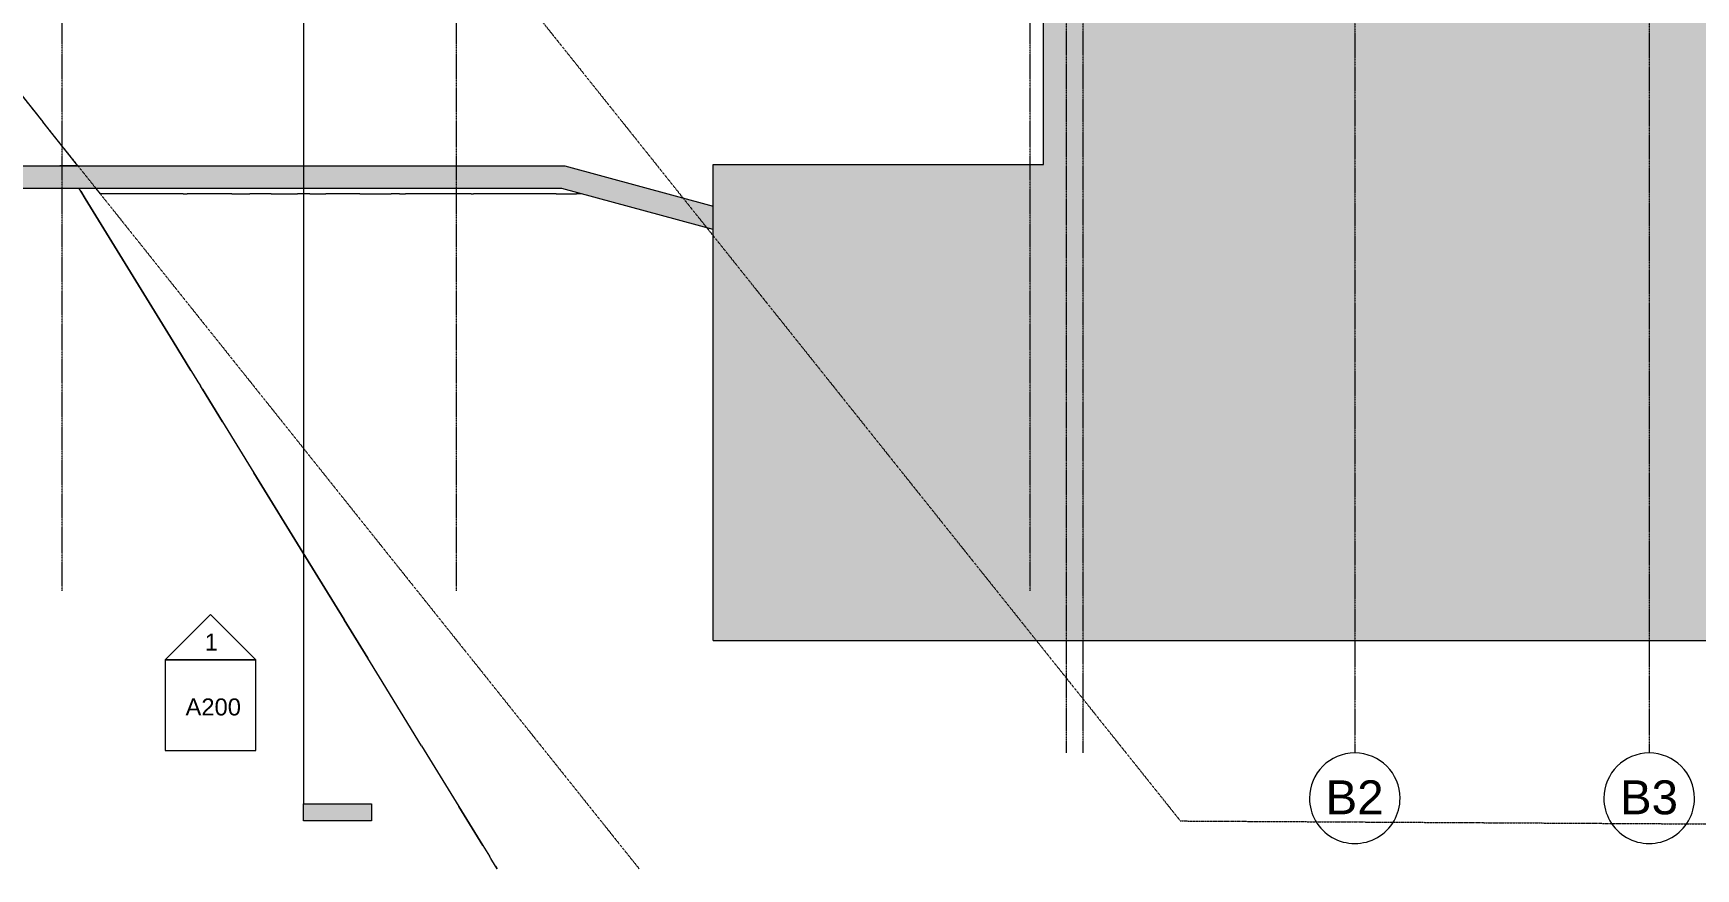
# Model space of a CAD drawing. Header units: inches. Extents: x -4124 to -1243, y 10266 to 12054.
# Drawn here: x -3577 to -2697, y 10266 to 10709 of the extents above; entities that cross this region are included whole.
import ezdxf

# ---------------------------------------------------------------- set-up
doc = ezdxf.new("R2010")
doc.units = ezdxf.units.IN
doc.header["$MEASUREMENT"] = 0
doc.linetypes.add('Double Dash 3_8_', pattern=[1, 0.375, -0.125, 0.125, -0.125, 0.125, -0.125])
doc.linetypes.add('Grid Line 1_2_', pattern=[0.875, 0.5, -0.125, 0.125, -0.125])
for name, color, linetype, lineweight in [('A-ROOF', 132, 'Continuous', 13), ('C-BLDG-PADS', 91, 'Continuous', 13), ('C-PROP-LINE', 91, 'Double Dash 3_8_', 20), ('C-TOPO', 7, 'Continuous', 9), ('G-ANNO-SYMB', 111, 'Continuous', 9), ('S-FNDN', 32, 'Continuous', 13), ('S-GRID', 1, 'Continuous', 9), ('S-GRID-IDEN', 1, 'Continuous', 9)]:
    doc.layers.add(name, color=color, linetype=linetype, lineweight=lineweight)
doc.styles.add('Arial', font='arial.ttf', dxfattribs={"height": 18})
doc.styles.add('Arial_1', font='arial.ttf', dxfattribs={"height": 9})

# ---------------------------------------------------------------- blocks, each defined once
blk = doc.blocks.new('Family - ___-1416994-FLOOR PLAN - MEZZANINE')
at = {"layer": 'C-PROP-LINE'}
blk.add_line((-4124.15, 11353.17), (-3256.41, 10265.72), dxfattribs=at)
blk = doc.blocks.new('Family - ___-1442676-FLOOR PLAN - MEZZANINE')
at = {"layer": 'C-PROP-LINE'}
for p, q in [((-4124.15, 11737.95), (-2969.59, 10291.07)), ((-2969.59, 10291.07), (-1448.52, 10282.5))]:
    blk.add_line(p, q, dxfattribs=at)
blk = doc.blocks.new('Grid - Grid Head - Circle-50561-FLOOR PLAN - MEZZANINE')
at = {"layer": 'S-GRID-IDEN'}
for start, end in [(360, 180), (180, 360)]:
    blk.add_arc((0, 0), 0.25, start, end, dxfattribs=at)
blk = doc.blocks.new('Elevation - Detail Number-151647-FLOOR PLAN - MEZZANINE')
at = {"layer": 'G-ANNO-SYMB'}
for p, q in [((0.25, 0.25), (-0.25, 0.25)), ((-0.25, 0.25), (-0.25, -0.25)), ((0.25, -0.25), (0.25, 0.25)), ((-0.25, -0.25), (0.25, -0.25))]:
    blk.add_line(p, q, dxfattribs=at)
blk = doc.blocks.new('Elevation - Detail Number-151370-FLOOR PLAN - MEZZANINE')
at = {"layer": 'G-ANNO-SYMB'}
for p, q in [((0, 0.25), (-0.25, 0)), ((0.25, 0), (0, 0.25)), ((-0.25, 0), (0.25, 0))]:
    blk.add_line(p, q, dxfattribs=at)
blk = doc.blocks.new('Section - 3_32_ x 3_8_-54337-FLOOR PLAN - MEZZANINE')
at = {"layer": 'G-ANNO-SYMB'}
blk.add_hatch(color=256, dxfattribs=at).paths.add_polyline_path([(0, 0.375), (0, 0), (-0.09375, 0), (-0.09375, 0.375)], flags=0)
for p, q in [((0, 0.375), (-0.09375, 0.375)), ((-0.09375, 0.375), (-0.09375, 0)), ((0, 0), (0, 0.375)), ((-0.09375, 0), (0, 0))]:
    blk.add_line(p, q, dxfattribs=at)

msp = doc.modelspace()

# ---------------------------------------------------------------- hatches: boundary and pattern name
at = {"layer": 'A-ROOF'}
h = msp.add_hatch(color=254, dxfattribs=at)
h.paths.add_polyline_path([(-3217.2, 10386.77), (-1938.58, 10386.77), (-1938.58, 10783.02), (-3042.2, 10783.02), (-3042.2, 10639.02), (-3217.2, 10639.02), (-3217.2, 10473.43)], flags=0)
h.paths.add_polyline_path([(-1938.58, 10793.9), (-1938.58, 10800.4), (-3034.58, 10800.4), (-3034.58, 10793.9), (-1950.2, 10793.9)], flags=0)
at = {"layer": 'S-FNDN'}
for points in [[(-3297.45, 10626.4), (-3295.85, 10638.4), (-3665.18, 10638.41), (-3663.11, 10626.41), (-3371.63, 10626.4)], [(-3217.2, 10604.59), (-3217.2, 10617.03), (-3295.85, 10638.4), (-3297.45, 10626.4), (-3246.21, 10612.48)]]:
    msp.add_hatch(color=7, dxfattribs=at).paths.add_polyline_path(points, flags=0)

# ---------------------------------------------------------------- linework, layer by layer
at = {"layer": 'A-ROOF'}
for p, q in [((-3042.2, 10639.02), (-3042.2, 10783.02)), ((-3217.2, 10639.02), (-3042.2, 10639.02)), ((-3217.2, 10386.77), (-3217.2, 10639.02)), ((-3217.2, 10386.77), (-1938.58, 10386.77))]:
    msp.add_line(p, q, dxfattribs=at)
at = {"layer": 'C-BLDG-PADS', "lineweight": 9}
msp.add_line((-4093.34, 11314.56), (-3572.41, 10661.74), dxfattribs=at)
at = {"layer": 'C-TOPO'}
for p, q in [((-3553.85, 10638.47), (-3572.41, 10661.74)), ((-3554.05, 10638.41), (-3563.32, 10638.41)), ((-3563.32, 10638.41), (-3554.05, 10638.41)), ((-3554.05, 10638.41), (-3553.79, 10638.41)), ((-3554.05, 10638.41), (-3553.79, 10638.41)), ((-3553.79, 10638.41), (-3553.85, 10638.47)), ((-3552.26, 10625.01), (-3553.12, 10626.4)), ((-3552.26, 10625.01), (-3553.12, 10626.4)), ((-3552.26, 10625.01), (-3549.89, 10621.15)), ((-3549.89, 10621.15), (-3552.26, 10625.01)), ((-3544.22, 10626.4), (-3541.98, 10623.6)), ((-3503.28, 10545.22), (-3549.89, 10621.15)), ((-3549.89, 10621.15), (-3503.28, 10545.22)), ((-3539.81, 10623.6), (-3541.98, 10623.6)), ((-3539.59, 10623.6), (-3539.81, 10623.6)), ((-3539.05, 10623.6), (-3539.59, 10623.6)), ((-3534.22, 10623.6), (-3539.05, 10623.6)), ((-3515.49, 10623.6), (-3534.22, 10623.6)), ((-3507.72, 10623.6), (-3515.49, 10623.6)), ((-3499.26, 10623.6), (-3507.72, 10623.6)), ((-3498.03, 10623.6), (-3499.26, 10623.6)), ((-3498.03, 10623.6), (-3497.33, 10623.6)), ((-3497.33, 10623.6), (-3495.84, 10623.6)), ((-3486.53, 10623.6), (-3495.84, 10623.6)), ((-3472.3, 10623.6), (-3486.53, 10623.6)), ((-3472.3, 10623.6), (-3468.8, 10623.6)), ((-3468.8, 10623.6), (-3462.69, 10623.6)), ((-3451.41, 10623.6), (-3462.69, 10623.6)), ((-3451.41, 10623.6), (-3437.46, 10623.6)), ((-3430.92, 10623.6), (-3437.46, 10623.6)), ((-3430.92, 10623.6), (-3428.48, 10623.6)), ((-3428.48, 10623.6), (-3422.49, 10623.6)), ((-3417.61, 10623.6), (-3422.49, 10623.6)), ((-3404.32, 10623.6), (-3417.61, 10623.6)), ((-3404.32, 10623.6), (-3395.28, 10623.6)), ((-3395.28, 10623.6), (-3387.84, 10623.6)), ((-3386.95, 10623.6), (-3387.84, 10623.6)), ((-3383.35, 10623.6), (-3386.95, 10623.6)), ((-3383.35, 10623.6), (-3382.14, 10623.6)), ((-3382.14, 10623.6), (-3380.21, 10623.6)), ((-3368.14, 10623.6), (-3380.21, 10623.6)), ((-3345.49, 10623.6), (-3368.14, 10623.6)), ((-3345.49, 10623.6), (-3344.22, 10623.6)), ((-3344.09, 10623.6), (-3344.22, 10623.6)), ((-3342.12, 10623.6), (-3344.09, 10623.6)), ((-3341.33, 10623.6), (-3342.12, 10623.6)), ((-3316.64, 10623.6), (-3341.33, 10623.6)), ((-3304.99, 10623.6), (-3316.64, 10623.6)), ((-3300.33, 10623.6), (-3304.99, 10623.6)), ((-3300.33, 10623.6), (-3294.78, 10623.6)), ((-3294.78, 10623.6), (-3289.6, 10623.6)), ((-3289.15, 10623.6), (-3289.6, 10623.6)), ((-3287.14, 10623.6), (-3289.15, 10623.6)), ((-3503.28, 10545.22), (-3493.91, 10529.96)), ((-3493.91, 10529.96), (-3503.28, 10545.22)), ((-3493.91, 10529.96), (-3492.66, 10527.93)), ((-3493.91, 10529.96), (-3492.66, 10527.93)), ((-3492.66, 10527.93), (-3490.22, 10523.95)), ((-3492.66, 10527.93), (-3490.22, 10523.95)), ((-3490.22, 10523.95), (-3488.84, 10521.7)), ((-3490.22, 10523.95), (-3488.84, 10521.7)), ((-3487.74, 10519.91), (-3488.84, 10521.7)), ((-3487.74, 10519.91), (-3488.84, 10521.7)), ((-3487.74, 10519.91), (-3477.1, 10502.59)), ((-3477.1, 10502.59), (-3487.74, 10519.91)), ((-3477.1, 10502.59), (-3460.53, 10475.59)), ((-3477.1, 10502.59), (-3460.53, 10475.59)), ((-3433.24, 10431.14), (-3460.53, 10475.59)), ((-3460.53, 10475.59), (-3433.24, 10431.14)), ((-3433.24, 10431.14), (-3412.78, 10397.81)), ((-3412.78, 10397.81), (-3433.24, 10431.14)), ((-3412.74, 10397.75), (-3412.78, 10397.81)), ((-3412.74, 10397.75), (-3412.78, 10397.81)), ((-3412.74, 10397.75), (-3400.22, 10377.36)), ((-3400.22, 10377.36), (-3412.74, 10397.75)), ((-3394.07, 10367.35), (-3400.22, 10377.36)), ((-3394.07, 10367.35), (-3400.22, 10377.36)), ((-3371.67, 10330.86), (-3394.07, 10367.35)), ((-3371.67, 10330.86), (-3394.07, 10367.35)), ((-3371.67, 10330.86), (-3351.98, 10298.78)), ((-3371.67, 10330.86), (-3351.98, 10298.78)), ((-3339.27, 10278.08), (-3351.98, 10298.78)), ((-3351.98, 10298.78), (-3339.27, 10278.08)), ((-3339.27, 10278.08), (-3335.76, 10272.36)), ((-3339.27, 10278.08), (-3335.76, 10272.36)), ((-3334.98, 10271.09), (-3335.76, 10272.36)), ((-3334.98, 10271.09), (-3335.76, 10272.36)), ((-3332.58, 10267.18), (-3334.98, 10271.09)), ((-3332.58, 10267.18), (-3334.98, 10271.09)), ((-3332.58, 10267.18), (-3331.68, 10265.72)), ((-3331.68, 10265.72), (-3332.58, 10267.18))]:
    msp.add_line(p, q, dxfattribs=at)
at = {"layer": 'G-ANNO-SYMB'}
msp.add_line((-3434.23, 11847.41), (-3434.23, 10300.09), dxfattribs=at)
at = {"layer": 'S-FNDN'}
for p, q in [((-3665.18, 10638.41), (-3295.85, 10638.4)), ((-3295.85, 10638.4), (-3217.2, 10617.03)), ((-3297.45, 10626.4), (-3663.11, 10626.41)), ((-3217.2, 10604.59), (-3297.45, 10626.4))]:
    msp.add_line(p, q, dxfattribs=at)
at = {"layer": 'S-GRID', "linetype": 'Grid Line 1_2_'}
for p, q in [((-3030.02, 10327.11), (-3030.02, 11973.42)), ((-3021.2, 10327.11), (-3021.2, 11973.42)), ((-3562.2, 10413.09), (-3562.2, 11842.32)), ((-3353.2, 10413.09), (-3353.2, 11842.32)), ((-3049.2, 10413.09), (-3049.2, 11842.32)), ((-2877.2, 10889.35), (-2877.2, 10327.11)), ((-2721.2, 10889.35), (-2721.2, 10327.11))]:
    msp.add_line(p, q, dxfattribs=at)

# ---------------------------------------------------------------- block references
at = {"layer": 'C-PROP-LINE'}
for name in ['Family - ___-1416994-FLOOR PLAN - MEZZANINE', 'Family - ___-1442676-FLOOR PLAN - MEZZANINE']:
    msp.add_blockref(name, (0, 0), dxfattribs=at)
at = {"layer": 'G-ANNO-SYMB', "xscale": 95.99999999999994, "yscale": 95.99999999999994, "zscale": 95.99999999999994}
for name, p in [('Elevation - Detail Number-151370-FLOOR PLAN - MEZZANINE', (-3483.48, 10376.46)), ('Elevation - Detail Number-151647-FLOOR PLAN - MEZZANINE', (-3483.48, 10352.46))]:
    msp.add_blockref(name, p, dxfattribs=at)
at = {"layer": 'G-ANNO-SYMB', "extrusion": (0, 0, -1), "xscale": 95.99999999999994, "yscale": 95.99999999999994, "zscale": 95.99999999999994, "rotation": 90.0000000000006}
msp.add_blockref('Section - 3_32_ x 3_8_-54337-FLOOR PLAN - MEZZANINE', (3434.23, 10300.09), dxfattribs=at)
at = {"layer": 'S-GRID-IDEN', "xscale": 95.99999999999994, "yscale": 95.99999999999994, "zscale": 95.99999999999994, "rotation": 180}
for p in [(-2877.2, 10303.11), (-2721.2, 10303.11)]:
    msp.add_blockref('Grid - Grid Head - Circle-50561-FLOOR PLAN - MEZZANINE', p, dxfattribs=at)

# ---------------------------------------------------------------- texts
at = {"layer": 'G-ANNO-SYMB', "char_height": 9, "attachment_point": 1, "style": 'Arial_1'}
for s, insert, width in [('1', (-3486.59, 10390.43), 8.484), ('A200', (-3496.76, 10356.02), 35.754)]:
    msp.add_mtext(s, dxfattribs=dict(at, insert=insert, width=width))
at = {"layer": 'S-GRID-IDEN', "char_height": 18, "width": 37.269, "attachment_point": 1, "style": 'Arial'}
for s, insert in [('B2', (-2892.69, 10312.6)), ('B3', (-2736.69, 10312.6))]:
    msp.add_mtext(s, dxfattribs=dict(at, insert=insert))

doc.saveas('drawing.dxf')
